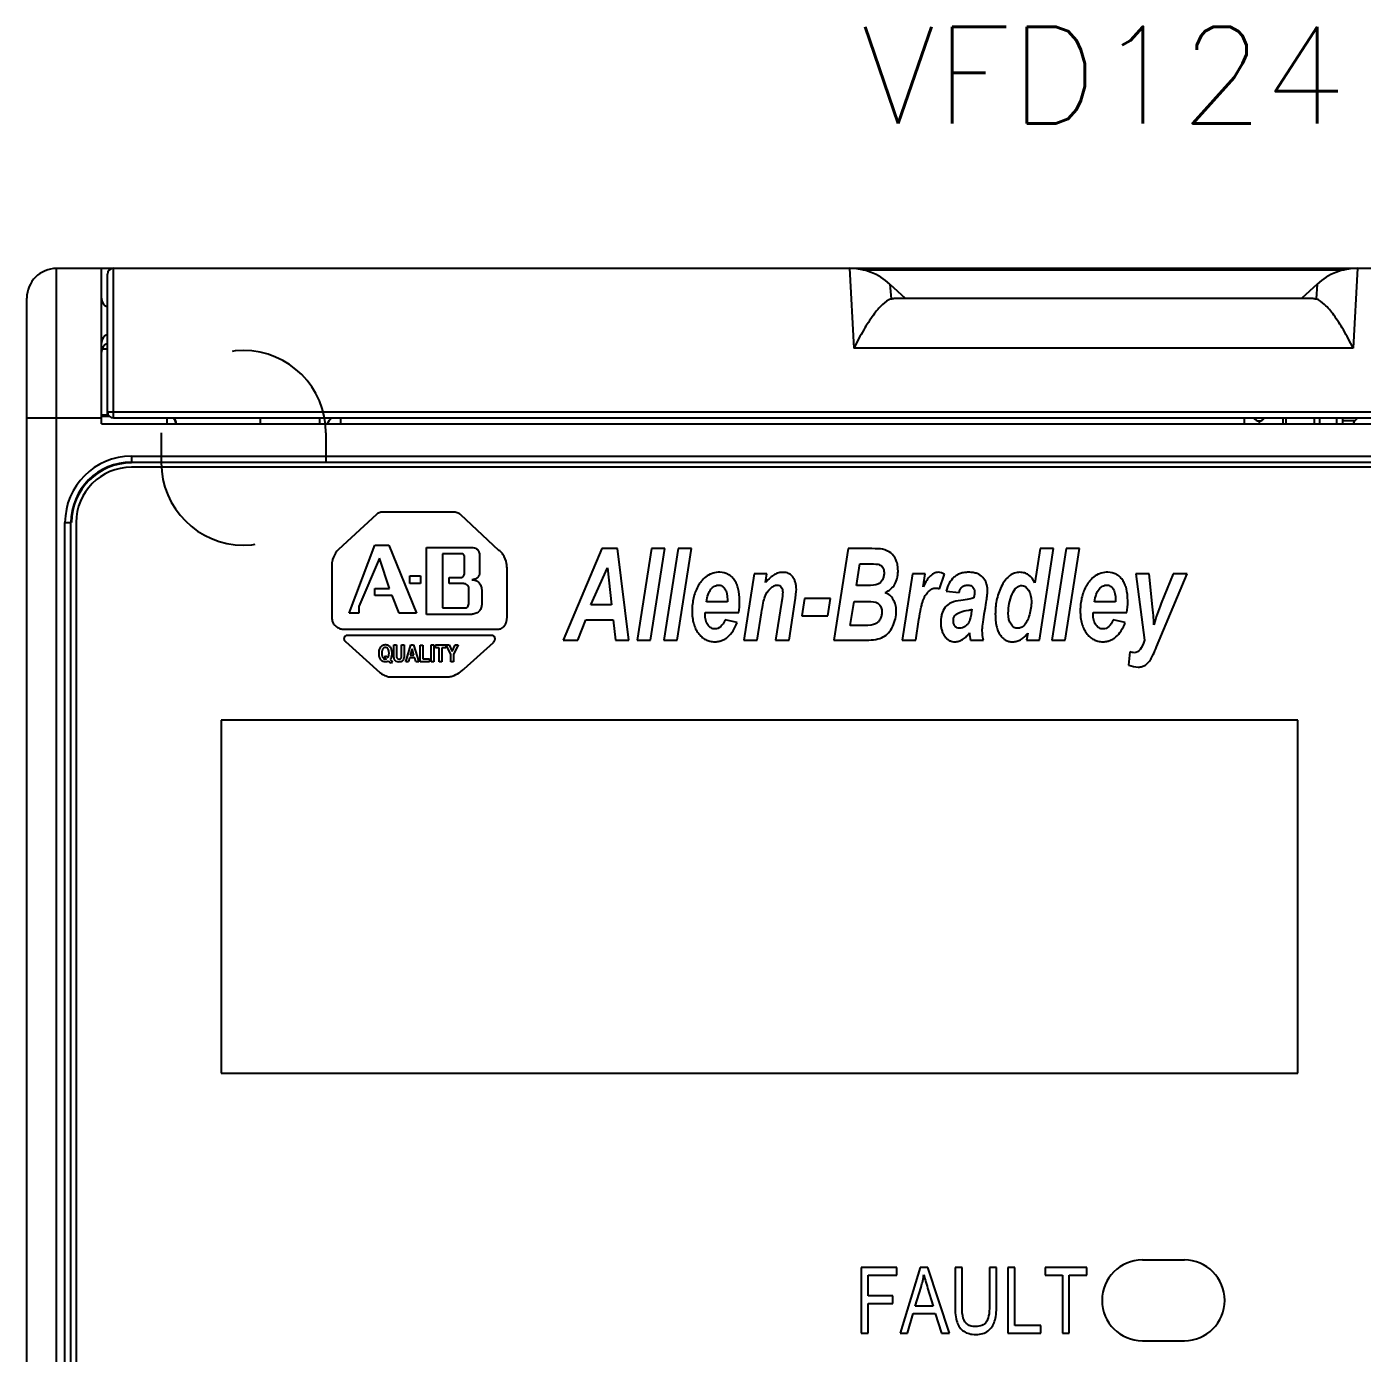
# Model space of a CAD drawing. Header units: inches. Extents: x 0 to 34, y 0 to 22.
# Drawn here: x 11.009 to 11.958, y 6.967 to 7.909 of the extents above; entities that cross this region are included whole.
import ezdxf
from ezdxf.enums import TextEntityAlignment as Align

# ---------------------------------------------------------------- set-up
doc = ezdxf.new("R2010")
doc.units = ezdxf.units.IN
doc.header["$MEASUREMENT"] = 0
doc.linetypes.add('DASHED', pattern=[0.2, 0.1, -0.1])
for name, color, linetype in [('DASHED', 4, 'DASHED'), ('PSYMS', 7, 'Continuous'), ('PTAG', 150, 'Continuous')]:
    doc.layers.add(name, color=color, linetype=linetype)
doc.styles.add('WD', font='romans.shx')

# ---------------------------------------------------------------- blocks, each defined once
blk = doc.blocks.new('HDR1_PF525_FRA')
at = {"color": 7, "linetype": 'Continuous'}
for p, q in [((0.0423, 5.8857), (0.1157, 5.8857)), ((0.0423, 3.347), (0.0423, 5.8857)), ((0.1003, 5.6848), (0.1003, 5.8857)), ((0.1157, 5.8857), (2.3198, 5.8857)), ((0.1157, 5.6925), (0.1157, 5.8857)), ((1.0664, 5.8857), (1.0722, 5.7826)), ((1.084, 5.8837), (1.7054, 5.8837)), ((1.723, 5.8857), (1.7173, 5.7826)), ((0.108, 5.7002), (0.108, 5.878)), ((1.1186, 5.8654), (1.1202, 5.8461)), ((1.1186, 5.8654), (1.1385, 5.8472)), ((1.6708, 5.8654), (1.651, 5.8472)), ((1.6708, 5.8654), (1.6693, 5.8461)), ((0.0037, 3.3314), (0.0037, 5.847)), ((1.1256, 5.847), (1.6638, 5.847)), ((0.108, 5.7814), (0.101, 5.7814)), ((1.7173, 5.7826), (1.0722, 5.7826)), ((0.1003, 5.6963), (0.1091, 5.6963)), ((0.1003, 5.6949), (0.1101, 5.6949)), ((0.108, 5.6963), (0.108, 5.7002)), ((0.108, 5.7002), (2.6815, 5.7002)), ((0.0037, 5.6925), (0.1003, 5.6925)), ((0.1003, 5.6848), (2.6892, 5.6848)), ((0.1157, 5.6925), (2.6738, 5.6925)), ((0.1853, 5.6848), (0.1853, 5.6925)), ((0.3051, 5.6925), (0.3051, 5.6848)), ((0.3823, 5.6848), (0.3823, 5.6925)), ((0.4094, 5.6848), (0.4094, 5.6925)), ((1.5763, 5.6925), (1.5763, 5.6848)), ((1.5957, 5.6886), (1.5957, 5.6848)), ((1.6266, 5.6848), (1.6266, 5.6925)), ((1.6307, 5.6848), (1.6307, 5.6925)), ((1.6669, 5.6925), (1.6669, 5.6848)), ((1.6735, 5.6925), (1.6735, 5.6848)), ((1.6961, 5.6848), (1.6961, 5.6925)), ((1.7039, 5.6848), (1.7039, 5.6925)), ((1.7193, 5.6886), (1.7039, 5.6886)), ((0.1389, 5.643), (1.7425, 5.643)), ((0.1389, 5.643), (0.1389, 5.6353)), ((0.1389, 5.6353), (1.7425, 5.6353)), ((1.7425, 5.6287), (0.1389, 5.6287)), ((0.0531, 5.5572), (0.0608, 5.5572)), ((0.0531, 3.4822), (0.0531, 5.5572)), ((0.0608, 3.4822), (0.0608, 5.5572)), ((0.0674, 5.5572), (0.0674, 3.4822))]:
    blk.add_line(p, q, dxfattribs=at)
at = {"linetype": 'Continuous'}
for p, q in [((0.4553, 5.5676), (0.4063, 5.5224)), ((0.5563, 5.5708), (0.4625, 5.5708)), ((0.6136, 5.5214), (0.5646, 5.5672)), ((0.42, 5.4401), (0.4535, 5.5279)), ((0.4535, 5.5279), (0.4716, 5.5279)), ((0.4716, 5.5279), (0.5072, 5.4401)), ((0.5202, 5.5253), (0.5785, 5.5253)), ((0.5202, 5.4387), (0.5202, 5.5253)), ((0.7468, 5.5236), (0.6967, 5.4054)), ((0.767, 5.5236), (0.7468, 5.5236)), ((0.7814, 5.4054), (0.767, 5.5236)), ((0.8107, 5.5236), (0.7922, 5.4054)), ((0.8095, 5.4054), (0.828, 5.5236)), ((0.828, 5.5236), (0.8107, 5.5236)), ((0.8451, 5.5236), (0.8266, 5.4054)), ((0.8439, 5.4054), (0.8624, 5.5236)), ((0.8624, 5.5236), (0.8451, 5.5236)), ((1.065, 5.5236), (1.0464, 5.4054)), ((1.0952, 5.5236), (1.065, 5.5236)), ((1.3129, 5.5236), (1.306, 5.4793)), ((1.3118, 5.4054), (1.3302, 5.5236)), ((1.3302, 5.5236), (1.3129, 5.5236)), ((1.3465, 5.5236), (1.3279, 5.4054)), ((1.3452, 5.4054), (1.3637, 5.5236)), ((1.3637, 5.5236), (1.3465, 5.5236)), ((0.3978, 5.5049), (0.3978, 5.4345)), ((0.4592, 5.5113), (0.4327, 5.4491)), ((0.4722, 5.4721), (0.4592, 5.5113)), ((0.5652, 5.5171), (0.5408, 5.5171)), ((0.5408, 5.5171), (0.5408, 5.447)), ((0.5694, 5.4928), (0.5694, 5.5128)), ((0.5886, 5.515), (0.5886, 5.492)), ((1.0756, 5.4759), (1.0801, 5.5039)), ((1.0801, 5.5039), (1.0942, 5.5039)), ((0.4986, 5.4886), (0.5122, 5.4886)), ((0.4986, 5.4787), (0.4986, 5.4886)), ((0.5122, 5.4886), (0.5122, 5.4787)), ((0.6241, 5.434), (0.6241, 5.4987)), ((0.7324, 5.4512), (0.7538, 5.4988)), ((0.7538, 5.4988), (0.7589, 5.4512)), ((0.9434, 5.491), (0.93, 5.4054)), ((0.9598, 5.491), (0.9434, 5.491)), ((0.9581, 5.4799), (0.9598, 5.491)), ((1.1481, 5.491), (1.1347, 5.4054)), ((1.1643, 5.491), (1.1481, 5.491)), ((1.1617, 5.4744), (1.1643, 5.491)), ((1.1827, 5.4716), (1.1894, 5.4906)), ((1.4538, 5.491), (1.4365, 5.491)), ((1.4365, 5.491), (1.4477, 5.4054)), ((1.4581, 5.4484), (1.4538, 5.491)), ((1.4633, 5.397), (1.5029, 5.491)), ((1.4845, 5.491), (1.4692, 5.453)), ((1.5029, 5.491), (1.4845, 5.491)), ((0.4535, 5.4721), (0.4722, 5.4721)), ((0.4535, 5.4633), (0.4535, 5.4721)), ((0.5122, 5.4787), (0.4986, 5.4787)), ((0.5495, 5.4863), (0.5647, 5.4863)), ((0.5495, 5.4784), (0.5495, 5.4863)), ((0.568, 5.4784), (0.5495, 5.4784)), ((0.5749, 5.4535), (0.5749, 5.4726)), ((0.5914, 5.4701), (0.5914, 5.4512)), ((1.0895, 5.4759), (1.0756, 5.4759)), ((0.4758, 5.4633), (0.4535, 5.4633)), ((0.4849, 5.4401), (0.4758, 5.4633)), ((0.9088, 5.4551), (0.8817, 5.4551)), ((0.9787, 5.454), (0.9711, 5.4054)), ((0.9884, 5.4054), (0.9959, 5.4539)), ((1.0086, 5.4592), (1.0051, 5.4368)), ((1.0422, 5.4592), (1.0086, 5.4592)), ((1.0387, 5.4368), (1.0422, 5.4592)), ((1.0676, 5.4244), (1.0724, 5.4553)), ((1.0724, 5.4553), (1.0942, 5.4553)), ((1.1913, 5.4687), (1.2082, 5.4668)), ((1.4102, 5.4551), (1.3831, 5.4551)), ((0.4327, 5.4401), (0.42, 5.4401)), ((0.4327, 5.4491), (0.4327, 5.4401)), ((0.5072, 5.4401), (0.4849, 5.4401)), ((0.5771, 5.4387), (0.5202, 5.4387)), ((0.5408, 5.447), (0.5695, 5.447)), ((0.7589, 5.4512), (0.7324, 5.4512)), ((0.88, 5.441), (0.9234, 5.441)), ((0.9473, 5.4054), (0.9528, 5.4405)), ((1.0051, 5.4368), (1.0387, 5.4368)), ((1.2247, 5.4453), (1.2242, 5.4422)), ((1.3813, 5.441), (1.4248, 5.441)), ((0.4127, 5.4197), (0.6135, 5.4197)), ((0.7154, 5.4054), (0.7261, 5.4315)), ((0.7261, 5.4315), (0.7611, 5.4315)), ((0.7611, 5.4315), (0.7641, 5.4054)), ((0.9214, 5.4284), (0.9059, 5.4318)), ((1.0852, 5.4244), (1.0676, 5.4244)), ((1.1521, 5.4054), (1.1563, 5.4322)), ((1.4228, 5.4284), (1.4073, 5.4318)), ((0.4154, 5.4037), (0.4599, 5.3637)), ((0.6048, 5.4114), (0.4178, 5.4114)), ((0.5687, 5.3685), (0.6067, 5.4026)), ((0.6967, 5.4054), (0.7154, 5.4054)), ((0.7641, 5.4054), (0.7814, 5.4054)), ((0.7922, 5.4054), (0.8095, 5.4054)), ((0.8266, 5.4054), (0.8439, 5.4054)), ((0.93, 5.4054), (0.9473, 5.4054)), ((0.9711, 5.4054), (0.9884, 5.4054)), ((1.0464, 5.4054), (1.0881, 5.4054)), ((1.1347, 5.4054), (1.1521, 5.4054)), ((1.2227, 5.4054), (1.2396, 5.4054)), ((1.2968, 5.4146), (1.2953, 5.4054)), ((1.2953, 5.4054), (1.3118, 5.4054)), ((1.3279, 5.4054), (1.3452, 5.4054)), ((0.4662, 5.3825), (0.4672, 5.385)), ((0.4778, 5.3993), (0.4812, 5.3993)), ((0.4778, 5.3877), (0.4778, 5.3993)), ((0.4812, 5.3993), (0.4812, 5.3875)), ((0.4879, 5.3993), (0.4913, 5.3993)), ((0.4879, 5.3873), (0.4879, 5.3993)), ((0.4913, 5.3993), (0.4913, 5.3879)), ((0.4932, 5.3776), (0.4997, 5.3993)), ((0.5015, 5.3942), (0.4992, 5.3862)), ((0.4992, 5.3862), (0.5038, 5.3862)), ((0.4997, 5.3993), (0.5033, 5.3993)), ((0.5038, 5.3862), (0.5015, 5.3942)), ((0.5033, 5.3993), (0.5101, 5.3776)), ((0.512, 5.3991), (0.5154, 5.3991)), ((0.512, 5.3776), (0.512, 5.3991)), ((0.5154, 5.3991), (0.5154, 5.3813)), ((0.5262, 5.3993), (0.5296, 5.3993)), ((0.5262, 5.3776), (0.5262, 5.3993)), ((0.5296, 5.3993), (0.5296, 5.3776)), ((0.5316, 5.3993), (0.545, 5.3993)), ((0.5316, 5.3956), (0.5316, 5.3993)), ((0.5366, 5.3956), (0.5316, 5.3956)), ((0.5366, 5.3776), (0.5366, 5.3956)), ((0.545, 5.3956), (0.54, 5.3956)), ((0.54, 5.3956), (0.54, 5.3776)), ((0.545, 5.3993), (0.545, 5.3956)), ((0.5455, 5.3993), (0.5495, 5.3993)), ((0.5516, 5.3867), (0.5455, 5.3993)), ((0.5495, 5.3993), (0.5534, 5.3907)), ((0.5516, 5.3776), (0.5516, 5.3867)), ((0.5534, 5.3907), (0.5573, 5.3993)), ((0.5612, 5.3993), (0.555, 5.3867)), ((0.555, 5.3867), (0.555, 5.3776)), ((0.5573, 5.3993), (0.5612, 5.3993)), ((1.4285, 5.3904), (1.427, 5.3732)), ((0.4758, 5.3785), (0.4746, 5.3754)), ((0.4968, 5.3776), (0.4932, 5.3776)), ((0.4982, 5.3825), (0.4968, 5.3776)), ((0.5049, 5.3825), (0.4982, 5.3825)), ((0.5064, 5.3776), (0.5049, 5.3825)), ((0.5101, 5.3776), (0.5064, 5.3776)), ((0.5239, 5.3776), (0.512, 5.3776)), ((0.5154, 5.3813), (0.5239, 5.3813)), ((0.5239, 5.3813), (0.5239, 5.3776)), ((0.5296, 5.3776), (0.5262, 5.3776)), ((0.54, 5.3776), (0.5366, 5.3776)), ((0.555, 5.3776), (0.5516, 5.3776)), ((0.4735, 5.3582), (0.5483, 5.3582)), ((1.6459, 5.3022), (0.2548, 5.3022)), ((0.2548, 5.3022), (0.2548, 4.8462)), ((1.6459, 4.8462), (1.6459, 5.3022)), ((0.2548, 4.8462), (1.6459, 4.8462)), ((1.1277, 4.5951), (1.0818, 4.5951)), ((1.0818, 4.5951), (1.0818, 4.5101)), ((1.1277, 4.585), (1.1277, 4.5951)), ((1.158, 4.5951), (1.1319, 4.5101)), ((1.1677, 4.5951), (1.158, 4.5951)), ((1.1956, 4.5101), (1.1677, 4.5951)), ((1.2119, 4.5951), (1.2029, 4.5951)), ((1.2029, 4.5951), (1.2029, 4.546)), ((1.2119, 4.546), (1.2119, 4.5951)), ((1.2564, 4.5951), (1.2474, 4.5951)), ((1.2474, 4.5951), (1.2474, 4.546)), ((1.2564, 4.546), (1.2564, 4.5951)), ((1.28, 4.5951), (1.271, 4.5951)), ((1.271, 4.5951), (1.271, 4.5101)), ((1.28, 4.5201), (1.28, 4.5951)), ((1.373, 4.5951), (1.3191, 4.5951)), ((1.3191, 4.5951), (1.3191, 4.585)), ((1.373, 4.585), (1.373, 4.5951)), ((1.4991, 4.6047), (1.445, 4.6047)), ((1.0908, 4.585), (1.1277, 4.585)), ((1.0908, 4.5587), (1.0908, 4.585)), ((1.3191, 4.585), (1.3415, 4.585)), ((1.3415, 4.585), (1.3415, 4.5101)), ((1.3505, 4.585), (1.373, 4.585)), ((1.3505, 4.5101), (1.3505, 4.585)), ((1.1227, 4.5587), (1.0908, 4.5587)), ((1.1227, 4.5487), (1.1227, 4.5587)), ((1.1515, 4.545), (1.159, 4.5699)), ((1.1675, 4.5685), (1.1746, 4.545)), ((1.0908, 4.5487), (1.1227, 4.5487)), ((1.0908, 4.5101), (1.0908, 4.5487)), ((1.1746, 4.545), (1.1515, 4.545)), ((1.1415, 4.5101), (1.1489, 4.5358)), ((1.1489, 4.5358), (1.1774, 4.5358)), ((1.1774, 4.5358), (1.1853, 4.5101)), ((1.0818, 4.5101), (1.0908, 4.5101)), ((1.1319, 4.5101), (1.1415, 4.5101)), ((1.1853, 4.5101), (1.1956, 4.5101)), ((1.271, 4.5101), (1.3135, 4.5101)), ((1.3135, 4.5201), (1.28, 4.5201)), ((1.3135, 4.5101), (1.3135, 4.5201)), ((1.3415, 4.5101), (1.3505, 4.5101)), ((1.445, 4.5004), (1.4991, 4.5004))]:
    blk.add_line(p, q, dxfattribs=at)
at = {"color": 7, "linetype": 'Continuous'}
for centre, radius, start, end in [((0.0423, 5.847), 0.0386, 90, 180), ((0.1157, 5.878), 0.00773, 90, 180), ((1.0664, 5.8084), 0.0773, 47.4983, 89.996), ((1.723, 5.8084), 0.0773, 90, 132.5023), ((0.1118, 5.847), 0.0116, 180, 250.3005), ((0.1157, 5.7002), 0.00773, 180, 270), ((0.1855, 5.6833), 0.0115, 46.1301, 53.575), ((0.1853, 5.6848), 0.0116, 0, 37.5), ((0.1858, 5.6836), 0.0111, 15.5984, 30.7895), ((0.4094, 5.677), 0.0193, 126.5968, 156.3696), ((1.5957, 5.6963), 0.00773, 210, 330), ((1.7348, 5.677), 0.0193, 126.8351, 156.4238), ((0.1389, 5.5572), 0.0858, 90, 180), ((0.1389, 5.5572), 0.0781, 90, 180), ((0.1389, 5.5572), 0.0773, 90, 180), ((0.1389, 5.5572), 0.0715, 90, 180)]:
    blk.add_arc(centre, radius, start, end, dxfattribs=at)
at = {"linetype": 'Continuous'}
for centre, start, end in [((1.445, 4.5526), 90, 270), ((1.4991, 4.5526), 270, 90)]:
    blk.add_arc(centre, 0.0522, start, end, dxfattribs=at)
at = {"color": 7, "linetype": 'Continuous'}
for centre, major_axis, start_param, end_param in [((0.1118, 5.7891), (0, 0.0116), 0.342589, 1.570796), ((0.1118, 5.7775), (0, -0.0116), 3.484182, 4.712389)]:
    blk.add_ellipse(centre, major_axis=major_axis, ratio=0.999858, start_param=start_param, end_param=end_param, dxfattribs=at)
for points, knots in [([(1.1202, 5.8461), (1.1161, 5.8447), (1.1075, 5.8382), (1.0961, 5.8243), (1.084, 5.8052), (1.0762, 5.7906), (1.0722, 5.7826)], [0, 0, 0, 0, 0.161589, 0.385669, 0.668772, 1, 1, 1, 1]), ([(1.1202, 5.8461), (1.1215, 5.8466), (1.1233, 5.847), (1.1251, 5.847), (1.1256, 5.847)], [0, 0, 0, 0, 0.743468, 1, 1, 1, 1]), ([(1.6638, 5.847), (1.6643, 5.847), (1.6662, 5.847), (1.668, 5.8466), (1.6693, 5.8461)], [0, 0, 0, 0, 0.256532, 1, 1, 1, 1]), ([(1.7173, 5.7826), (1.7132, 5.7906), (1.7055, 5.8052), (1.6934, 5.8243), (1.6819, 5.8382), (1.6734, 5.8447), (1.6693, 5.8461)], [0, 0, 0, 0, 0.331232, 0.614333, 0.838411, 1, 1, 1, 1])]:
    blk.add_open_spline(points, degree=3, knots=knots, dxfattribs=at)
blk.add_open_spline([(0.1935, 5.6916), (0.1942, 5.6909), (0.1948, 5.6901), (0.1953, 5.6893)], degree=3, dxfattribs=at)
at = {"linetype": 'Continuous'}
for points, knots in [([(0.4625, 5.5708), (0.4617, 5.5708), (0.4594, 5.5704), (0.457, 5.569), (0.4555, 5.5678), (0.4553, 5.5676), (0.4553, 5.5676)], [0, 0, 0, 0, 0.300919, 0.902756, 0.967585, 1, 1, 1, 1]), ([(0.5646, 5.5672), (0.5639, 5.5679), (0.5617, 5.5695), (0.5587, 5.5704), (0.5566, 5.5707), (0.5564, 5.5708), (0.5563, 5.5708)], [0, 0, 0, 0, 0.301814, 0.905442, 0.968481, 1, 1, 1, 1]), ([(0.4063, 5.5224), (0.4049, 5.521), (0.4014, 5.5166), (0.3988, 5.5101), (0.3979, 5.5057), (0.3978, 5.5051), (0.3978, 5.5049)], [0, 0, 0, 0, 0.304824, 0.914471, 0.97149, 1, 1, 1, 1]), ([(0.5785, 5.5253), (0.5787, 5.5253), (0.5792, 5.5253), (0.581, 5.525), (0.584, 5.5242), (0.5873, 5.5214), (0.5884, 5.5176), (0.5886, 5.5157), (0.5886, 5.515)], [0, 0, 0, 0, 0.03288, 0.09864, 0.325837, 0.614568, 0.871523, 1, 1, 1, 1]), ([(0.6241, 5.4987), (0.6241, 5.5007), (0.6237, 5.5063), (0.6205, 5.5143), (0.6164, 5.5197), (0.6143, 5.521), (0.6136, 5.5214)], [0, 0, 0, 0, 0.237715, 0.713145, 0.904382, 1, 1, 1, 1]), ([(1.1125, 5.4669), (1.1182, 5.4694), (1.1245, 5.4749), (1.128, 5.4842), (1.1291, 5.4901), (1.1293, 5.4945), (1.1291, 5.4985), (1.1286, 5.5031), (1.1271, 5.5085), (1.1242, 5.514), (1.1188, 5.5196), (1.1133, 5.522), (1.109, 5.5228)], [0, 0, 0, 0, 0.236059, 0.354059, 0.413058, 0.472058, 0.51605, 0.560042, 0.648027, 0.736011, 0.823995, 1, 1, 1, 1]), ([(0.5694, 5.5128), (0.5694, 5.5131), (0.5694, 5.5138), (0.5689, 5.5151), (0.5678, 5.5165), (0.5662, 5.517), (0.5654, 5.5171), (0.5652, 5.5171)], [0, 0, 0, 0, 0.108596, 0.325789, 0.613628, 0.871209, 1, 1, 1, 1]), ([(0.5647, 5.4863), (0.565, 5.4863), (0.5658, 5.4863), (0.5679, 5.4875), (0.5692, 5.4903), (0.5694, 5.4922), (0.5694, 5.4928)], [0, 0, 0, 0, 0.096367, 0.289102, 0.763034, 1, 1, 1, 1]), ([(0.5886, 5.492), (0.5886, 5.4915), (0.5885, 5.49), (0.5871, 5.4873), (0.5846, 5.4846), (0.5812, 5.4836), (0.5794, 5.4835), (0.5787, 5.4835)], [0, 0, 0, 0, 0.104352, 0.313055, 0.602881, 0.867627, 1, 1, 1, 1]), ([(0.899, 5.4931), (0.8959, 5.4931), (0.8901, 5.4923), (0.8825, 5.4888), (0.877, 5.484), (0.8731, 5.479), (0.8701, 5.4739), (0.8672, 5.4675), (0.8649, 5.4599), (0.8638, 5.4532), (0.8633, 5.4476), (0.8632, 5.4432), (0.8633, 5.4388), (0.8638, 5.4332), (0.8651, 5.4268), (0.8676, 5.4201), (0.8712, 5.4141), (0.8756, 5.4093), (0.8805, 5.4059), (0.8861, 5.4038), (0.8909, 5.4033), (0.8936, 5.4034), (0.8943, 5.4034)], [0, 0, 0, 0, 0.07562, 0.151239, 0.226859, 0.264669, 0.302478, 0.358283, 0.414087, 0.469891, 0.497793, 0.525695, 0.554241, 0.582787, 0.63988, 0.696972, 0.754064, 0.811163, 0.868262, 0.925361, 0.98246, 1, 1, 1, 1]), ([(0.9246, 5.4561), (0.9246, 5.4619), (0.9238, 5.4697), (0.9209, 5.4781), (0.9178, 5.4835), (0.914, 5.4878), (0.9082, 5.4918), (0.9029, 5.4931), (0.899, 5.4931)], [0, 0, 0, 0, 0.249986, 0.374979, 0.499972, 0.624979, 0.749986, 1, 1, 1, 1]), ([(0.9979, 5.471), (0.9979, 5.4743), (0.9973, 5.4788), (0.9954, 5.4838), (0.9934, 5.4871), (0.9909, 5.4898), (0.988, 5.4917), (0.9847, 5.4928), (0.9812, 5.4931), (0.9779, 5.4929), (0.9742, 5.4922), (0.9696, 5.4903), (0.9642, 5.4863), (0.9602, 5.4823), (0.9581, 5.4799)], [0, 0, 0, 0, 0.143017, 0.214525, 0.286033, 0.357548, 0.429062, 0.500576, 0.57209, 0.625582, 0.679074, 0.786058, 0.893029, 1, 1, 1, 1]), ([(1.1038, 5.5034), (1.105, 5.5031), (1.1071, 5.5021), (1.109, 5.5001), (1.1101, 5.498), (1.1108, 5.4962), (1.1111, 5.4943), (1.1112, 5.4921), (1.1111, 5.4898), (1.1106, 5.4869), (1.1098, 5.4848), (1.1091, 5.4835)], [0, 0, 0, 0, 0.165731, 0.331462, 0.414276, 0.497091, 0.579905, 0.662719, 0.74704, 0.83136, 1, 1, 1, 1]), ([(1.1894, 5.4906), (1.1865, 5.4922), (1.182, 5.4936), (1.1761, 5.4923), (1.1694, 5.4876), (1.1647, 5.4806), (1.1617, 5.4744)], [0, 0, 0, 0, 0.261618, 0.446214, 0.630809, 1, 1, 1, 1]), ([(1.2388, 5.4864), (1.2369, 5.4886), (1.2331, 5.4911), (1.2273, 5.4926), (1.2236, 5.493), (1.2206, 5.4931), (1.2176, 5.493), (1.214, 5.4926), (1.2097, 5.4916), (1.2053, 5.4896), (1.2001, 5.4858), (1.195, 5.4793), (1.1923, 5.4725), (1.1913, 5.4687)], [0, 0, 0, 0, 0.171083, 0.256624, 0.299395, 0.342166, 0.383276, 0.424386, 0.506606, 0.588826, 0.671046, 0.835523, 1, 1, 1, 1]), ([(1.306, 5.4793), (1.3038, 5.4839), (1.2998, 5.4891), (1.2928, 5.4925), (1.2876, 5.4932), (1.2831, 5.4929), (1.2787, 5.4918), (1.2715, 5.4882), (1.2665, 5.482), (1.2636, 5.4764)], [0, 0, 0, 0, 0.237248, 0.355872, 0.474496, 0.540184, 0.605872, 0.737248, 1, 1, 1, 1]), ([(1.4004, 5.4931), (1.3973, 5.4931), (1.3915, 5.4923), (1.3838, 5.4888), (1.3784, 5.484), (1.3745, 5.479), (1.3714, 5.4739), (1.3686, 5.4675), (1.3663, 5.4599), (1.3652, 5.4532), (1.3647, 5.4476), (1.3646, 5.4432), (1.3647, 5.4388), (1.3652, 5.4332), (1.3665, 5.4268), (1.369, 5.4201), (1.3726, 5.4141), (1.377, 5.4093), (1.3819, 5.4059), (1.3874, 5.4038), (1.3922, 5.4033), (1.395, 5.4034), (1.3957, 5.4034)], [0, 0, 0, 0, 0.075617, 0.151234, 0.226852, 0.26466, 0.302469, 0.358272, 0.414076, 0.46988, 0.497781, 0.525683, 0.554229, 0.582775, 0.639867, 0.696959, 0.754051, 0.811153, 0.868255, 0.925358, 0.98246, 1, 1, 1, 1]), ([(1.426, 5.4561), (1.426, 5.4619), (1.4251, 5.4697), (1.4222, 5.4781), (1.4192, 5.4835), (1.4154, 5.4878), (1.4096, 5.4918), (1.4043, 5.4931), (1.4004, 5.4931)], [0, 0, 0, 0, 0.25, 0.375, 0.5, 0.625, 0.75, 1, 1, 1, 1]), ([(0.5749, 5.4726), (0.5749, 5.473), (0.5749, 5.474), (0.5739, 5.4758), (0.5721, 5.4776), (0.5697, 5.4783), (0.5684, 5.4784), (0.568, 5.4784)], [0, 0, 0, 0, 0.100772, 0.302316, 0.589754, 0.863251, 1, 1, 1, 1]), ([(0.5787, 5.4835), (0.5796, 5.4835), (0.582, 5.4833), (0.5867, 5.4816), (0.59, 5.4772), (0.5911, 5.4733), (0.5914, 5.471), (0.5914, 5.4703), (0.5914, 5.4701)], [0, 0, 0, 0, 0.12457, 0.373711, 0.663429, 0.897541, 0.965847, 1, 1, 1, 1]), ([(0.8875, 5.4711), (0.8889, 5.4729), (0.8912, 5.4749), (0.8941, 5.4761), (0.8958, 5.4765), (0.8971, 5.4765), (0.8984, 5.4765), (0.9001, 5.4762), (0.9027, 5.4751), (0.9046, 5.4733), (0.9057, 5.4718)], [0, 0, 0, 0, 0.250054, 0.375081, 0.437595, 0.500108, 0.562595, 0.625081, 0.750054, 1, 1, 1, 1]), ([(0.9645, 5.4722), (0.966, 5.4737), (0.969, 5.4758), (0.9729, 5.4768), (0.9762, 5.4761), (0.9793, 5.4735), (0.9803, 5.47), (0.9803, 5.467)], [0, 0, 0, 0, 0.176023, 0.352047, 0.514083, 0.676119, 1, 1, 1, 1]), ([(1.1563, 5.4322), (1.1571, 5.4377), (1.1584, 5.4448), (1.1601, 5.452), (1.1614, 5.4563), (1.1628, 5.4598), (1.165, 5.4641), (1.1678, 5.4676), (1.1709, 5.4703), (1.174, 5.4722), (1.1771, 5.4729), (1.1803, 5.4725), (1.1819, 5.472), (1.1827, 5.4716)], [0, 0, 0, 0, 0.139143, 0.208715, 0.278286, 0.347845, 0.417404, 0.556521, 0.626068, 0.695615, 0.834709, 0.917354, 1, 1, 1, 1]), ([(1.2082, 5.4668), (1.2086, 5.4683), (1.2095, 5.4711), (1.2117, 5.4742), (1.2144, 5.4758), (1.217, 5.4764), (1.2192, 5.4766), (1.2214, 5.4764), (1.2237, 5.4758), (1.2261, 5.4742), (1.2277, 5.4713), (1.2282, 5.4682), (1.2279, 5.4646), (1.2274, 5.4617), (1.227, 5.4601)], [0, 0, 0, 0, 0.107908, 0.215817, 0.32366, 0.377581, 0.431502, 0.482584, 0.533665, 0.635828, 0.737964, 0.840099, 0.920049, 1, 1, 1, 1]), ([(1.2636, 5.4764), (1.2607, 5.4709), (1.2574, 5.4621), (1.2555, 5.451), (1.255, 5.4444), (1.2549, 5.4395), (1.255, 5.4349), (1.2553, 5.4295), (1.2563, 5.4235), (1.2582, 5.4173), (1.261, 5.4122), (1.2643, 5.4083), (1.2681, 5.4054), (1.2724, 5.4037), (1.2775, 5.4031), (1.2828, 5.4038), (1.2876, 5.4057), (1.2921, 5.4092), (1.2952, 5.4126), (1.2968, 5.4146)], [0, 0, 0, 0, 0.134479, 0.201718, 0.235338, 0.268958, 0.297963, 0.326969, 0.384981, 0.442992, 0.501004, 0.558999, 0.616995, 0.67499, 0.732986, 0.799761, 0.866537, 0.933268, 1, 1, 1, 1]), ([(1.3889, 5.4711), (1.3903, 5.4729), (1.3925, 5.4749), (1.3954, 5.4761), (1.3971, 5.4765), (1.3985, 5.4765), (1.3998, 5.4765), (1.4015, 5.4762), (1.4041, 5.4751), (1.406, 5.4733), (1.4071, 5.4718)], [0, 0, 0, 0, 0.250072, 0.375108, 0.437626, 0.500144, 0.562626, 0.625108, 0.750072, 1, 1, 1, 1]), ([(0.5695, 5.447), (0.5698, 5.447), (0.5707, 5.447), (0.5725, 5.4478), (0.5742, 5.4495), (0.5748, 5.4518), (0.5749, 5.453), (0.5749, 5.4535)], [0, 0, 0, 0, 0.100444, 0.301333, 0.586972, 0.862324, 1, 1, 1, 1]), ([(1.1269, 5.4435), (1.1269, 5.4462), (1.1263, 5.4513), (1.1234, 5.4582), (1.1188, 5.4638), (1.1147, 5.4661), (1.1125, 5.4669)], [0, 0, 0, 0, 0.249987, 0.499973, 0.749987, 1, 1, 1, 1]), ([(0.5914, 5.4512), (0.5914, 5.4504), (0.5912, 5.448), (0.5894, 5.4431), (0.5847, 5.44), (0.5805, 5.439), (0.5781, 5.4387), (0.5773, 5.4387), (0.5771, 5.4387)], [0, 0, 0, 0, 0.121041, 0.363124, 0.653834, 0.894139, 0.964713, 1, 1, 1, 1]), ([(0.8925, 5.4199), (0.8907, 5.4199), (0.8883, 5.4205), (0.8855, 5.4227), (0.8835, 5.425), (0.8819, 5.4279), (0.8804, 5.4322), (0.8799, 5.4361), (0.8799, 5.4389)], [0, 0, 0, 0, 0.249999, 0.374998, 0.499998, 0.624998, 0.749999, 1, 1, 1, 1]), ([(1.105, 5.4515), (1.1061, 5.4502), (1.1073, 5.448), (1.1082, 5.4446), (1.1084, 5.4419), (1.1082, 5.4393), (1.1078, 5.437), (1.1071, 5.4348), (1.1061, 5.4325), (1.1048, 5.4305), (1.103, 5.4282), (1.1013, 5.4269), (1.1, 5.4263)], [0, 0, 0, 0, 0.1891, 0.28365, 0.378201, 0.455931, 0.533661, 0.611391, 0.689121, 0.766841, 0.844561, 1, 1, 1, 1]), ([(1.1901, 5.4479), (1.1882, 5.4454), (1.1861, 5.4412), (1.1848, 5.4351), (1.1845, 5.4313), (1.1843, 5.4275), (1.1846, 5.4229), (1.1856, 5.4182), (1.1872, 5.414), (1.1895, 5.4102), (1.1923, 5.4071), (1.1954, 5.405), (1.1989, 5.4036), (1.2031, 5.4032), (1.2077, 5.4038), (1.2128, 5.4061), (1.2175, 5.4098), (1.2202, 5.4132), (1.2215, 5.415)], [0, 0, 0, 0, 0.127716, 0.191575, 0.223504, 0.255433, 0.312577, 0.369721, 0.426865, 0.484009, 0.541149, 0.598289, 0.655429, 0.712569, 0.784422, 0.856274, 0.928137, 1, 1, 1, 1]), ([(1.2086, 5.4207), (1.2074, 5.4207), (1.2058, 5.421), (1.204, 5.4222), (1.2028, 5.4234), (1.2019, 5.4249), (1.2012, 5.4265), (1.2008, 5.4283), (1.2007, 5.43), (1.2007, 5.4315), (1.2009, 5.433), (1.2013, 5.4348), (1.2022, 5.4366), (1.2033, 5.438), (1.2046, 5.4391), (1.2065, 5.4403), (1.2108, 5.4423), (1.2162, 5.4436), (1.2206, 5.4443)], [0, 0, 0, 0, 0.101584, 0.152377, 0.203169, 0.253978, 0.304788, 0.355598, 0.406408, 0.437383, 0.468359, 0.53031, 0.592261, 0.654213, 0.697436, 0.740659, 0.827106, 1, 1, 1, 1]), ([(1.2242, 5.4422), (1.2238, 5.4394), (1.2231, 5.4357), (1.2222, 5.4324), (1.2216, 5.4308), (1.2212, 5.4298), (1.2207, 5.4288), (1.2201, 5.4275), (1.2191, 5.4261), (1.2177, 5.4246), (1.216, 5.4232), (1.2142, 5.4221), (1.2118, 5.421), (1.2099, 5.4207), (1.2086, 5.4207)], [0, 0, 0, 0, 0.16665, 0.249975, 0.291638, 0.3333, 0.374957, 0.416613, 0.499927, 0.58324, 0.666553, 0.749915, 0.833277, 1, 1, 1, 1]), ([(1.299, 5.4382), (1.2982, 5.4352), (1.2963, 5.4301), (1.2933, 5.4255), (1.2905, 5.423), (1.2883, 5.4217), (1.2861, 5.4209), (1.2837, 5.4206), (1.2813, 5.4209), (1.2783, 5.4222), (1.2764, 5.4241), (1.2752, 5.4259)], [0, 0, 0, 0, 0.162474, 0.324948, 0.4062, 0.487452, 0.568705, 0.649957, 0.737468, 0.824979, 1, 1, 1, 1]), ([(1.3938, 5.4199), (1.3921, 5.4199), (1.3897, 5.4205), (1.3868, 5.4227), (1.3849, 5.425), (1.3833, 5.4279), (1.3817, 5.4322), (1.3813, 5.4361), (1.3813, 5.4389)], [0, 0, 0, 0, 0.250008, 0.375011, 0.500015, 0.625011, 0.750008, 1, 1, 1, 1]), ([(0.3978, 5.4345), (0.3978, 5.4336), (0.398, 5.4309), (0.3999, 5.4255), (0.4046, 5.4219), (0.4092, 5.4199), (0.4118, 5.4197), (0.4127, 5.4197)], [0, 0, 0, 0, 0.123828, 0.371483, 0.664897, 0.888299, 1, 1, 1, 1]), ([(0.6135, 5.4197), (0.6145, 5.4197), (0.6172, 5.4202), (0.6222, 5.4247), (0.6234, 5.4296), (0.6241, 5.433), (0.6241, 5.4338), (0.6241, 5.434)], [0, 0, 0, 0, 0.152669, 0.458007, 0.881089, 0.960363, 1, 1, 1, 1]), ([(0.8943, 5.4034), (0.8952, 5.4035), (0.8976, 5.4038), (0.9013, 5.4048), (0.9055, 5.4067), (0.9107, 5.4104), (0.9164, 5.4169), (0.9199, 5.4242), (0.9214, 5.4284)], [0, 0, 0, 0, 0.076352, 0.208314, 0.340276, 0.472238, 0.736119, 1, 1, 1, 1]), ([(1.0881, 5.4054), (1.0927, 5.4054), (1.101, 5.4061), (1.1103, 5.4092), (1.1173, 5.4146), (1.1209, 5.4201), (1.1224, 5.4233)], [0, 0, 0, 0, 0.250001, 0.500002, 0.750001, 1, 1, 1, 1]), ([(1.3957, 5.4034), (1.3966, 5.4035), (1.399, 5.4038), (1.4027, 5.4048), (1.4068, 5.4067), (1.4121, 5.4104), (1.4178, 5.4169), (1.4213, 5.4242), (1.4228, 5.4284)], [0, 0, 0, 0, 0.076353, 0.208319, 0.340286, 0.472252, 0.736126, 1, 1, 1, 1]), ([(0.4138, 5.4089), (0.4136, 5.4084), (0.4133, 5.407), (0.4142, 5.4048), (0.4152, 5.4039), (0.4153, 5.4038), (0.4154, 5.4037)], [0, 0, 0, 0, 0.298504, 0.895512, 0.965171, 1, 1, 1, 1]), ([(0.4178, 5.4114), (0.4173, 5.4114), (0.416, 5.4113), (0.4144, 5.4101), (0.4139, 5.4091), (0.4138, 5.4089), (0.4138, 5.4089)], [0, 0, 0, 0, 0.30336, 0.910079, 0.970026, 1, 1, 1, 1]), ([(0.6086, 5.4076), (0.6086, 5.4082), (0.6083, 5.4096), (0.6063, 5.411), (0.6051, 5.4114), (0.6049, 5.4114), (0.6048, 5.4114)], [0, 0, 0, 0, 0.296217, 0.888651, 0.962884, 1, 1, 1, 1]), ([(0.6067, 5.4026), (0.6071, 5.403), (0.608, 5.4042), (0.6087, 5.4062), (0.6086, 5.4075), (0.6086, 5.4076), (0.6086, 5.4076)], [0, 0, 0, 0, 0.309766, 0.929298, 0.976433, 1, 1, 1, 1]), ([(0.4671, 5.3772), (0.4659, 5.3772), (0.4641, 5.3776), (0.4622, 5.3788), (0.461, 5.3801), (0.46, 5.3818), (0.4594, 5.3837), (0.459, 5.3855), (0.4589, 5.3871), (0.4588, 5.3885), (0.4589, 5.3898), (0.459, 5.3914), (0.4594, 5.3932), (0.46, 5.3951), (0.461, 5.3968), (0.4622, 5.3981), (0.4636, 5.399), (0.465, 5.3995), (0.4661, 5.3996), (0.4668, 5.3997), (0.4671, 5.3997), (0.4671, 5.3997)], [0, 0, 0, 0, 0.124909, 0.187364, 0.249818, 0.312252, 0.374685, 0.437119, 0.468336, 0.499552, 0.530678, 0.561804, 0.624056, 0.686308, 0.74856, 0.810805, 0.873049, 0.935293, 0.966415, 0.997537, 1, 1, 1, 1]), ([(0.4637, 5.3941), (0.4634, 5.3938), (0.4631, 5.3931), (0.4627, 5.3918), (0.4625, 5.3905), (0.4624, 5.3894), (0.4624, 5.3884), (0.4624, 5.3875), (0.4625, 5.3864), (0.4627, 5.3851), (0.4631, 5.3838), (0.4634, 5.3831), (0.4637, 5.3828)], [0, 0, 0, 0, 0.124, 0.247999, 0.371999, 0.433999, 0.495998, 0.558999, 0.621999, 0.747999, 0.874, 1, 1, 1, 1]), ([(0.4704, 5.3941), (0.47, 5.3947), (0.4692, 5.3954), (0.4682, 5.3958), (0.4675, 5.3959), (0.467, 5.3959), (0.4665, 5.3959), (0.4659, 5.3958), (0.4648, 5.3954), (0.4641, 5.3947), (0.4637, 5.3941)], [0, 0, 0, 0, 0.25, 0.375, 0.4375, 0.5, 0.5625, 0.625, 0.75, 1, 1, 1, 1]), ([(0.4671, 5.3997), (0.4674, 5.3997), (0.468, 5.3996), (0.4691, 5.3995), (0.4704, 5.399), (0.4718, 5.3981), (0.473, 5.3968), (0.474, 5.3951), (0.4747, 5.3932), (0.475, 5.3914), (0.4752, 5.3898), (0.4752, 5.3884), (0.4752, 5.3871), (0.475, 5.3854), (0.4747, 5.3836), (0.474, 5.3819), (0.4735, 5.3809), (0.4731, 5.3804)], [0, 0, 0, 0, 0.039352, 0.08212, 0.167656, 0.253192, 0.338728, 0.424254, 0.509779, 0.595305, 0.638067, 0.68083, 0.726086, 0.771343, 0.861855, 0.930927, 1, 1, 1, 1]), ([(0.4704, 5.3828), (0.4706, 5.3832), (0.471, 5.3839), (0.4714, 5.3852), (0.4716, 5.3865), (0.4717, 5.3876), (0.4717, 5.3885), (0.4717, 5.3894), (0.4716, 5.3905), (0.4714, 5.3918), (0.471, 5.3931), (0.4706, 5.3938), (0.4704, 5.3941)], [0, 0, 0, 0, 0.123071, 0.246142, 0.369099, 0.430577, 0.492056, 0.555549, 0.619042, 0.746028, 0.873014, 1, 1, 1, 1]), ([(0.4814, 5.3839), (0.4814, 5.3835), (0.4817, 5.3827), (0.4824, 5.3817), (0.4832, 5.3812), (0.484, 5.381), (0.4847, 5.381), (0.4854, 5.381), (0.4861, 5.3812), (0.4869, 5.3817), (0.4875, 5.3826), (0.4877, 5.3832), (0.4877, 5.3836)], [0, 0, 0, 0, 0.124063, 0.248125, 0.372245, 0.434305, 0.496366, 0.559369, 0.622372, 0.748379, 0.87419, 1, 1, 1, 1]), ([(1.427, 5.3732), (1.4316, 5.3715), (1.4378, 5.3702), (1.4446, 5.371), (1.449, 5.3731), (1.452, 5.3757), (1.4542, 5.3784), (1.4556, 5.3805), (1.4571, 5.3832), (1.4595, 5.3881), (1.4617, 5.3931), (1.4633, 5.397)], [0, 0, 0, 0, 0.248025, 0.373366, 0.498708, 0.624016, 0.686669, 0.749323, 0.811993, 0.874662, 1, 1, 1, 1]), ([(0.4731, 5.3762), (0.473, 5.3763), (0.472, 5.3771), (0.4712, 5.3778), (0.4708, 5.3782)], [0, 0, 0, 0, 0.341918, 1, 1, 1, 1]), ([(0.4811, 5.3779), (0.4807, 5.3782), (0.4799, 5.3787), (0.4791, 5.3798), (0.4785, 5.381), (0.4783, 5.3818), (0.4782, 5.3822)], [0, 0, 0, 0, 0.250121, 0.500241, 0.750121, 1, 1, 1, 1]), ([(0.491, 5.3824), (0.4908, 5.3813), (0.4903, 5.3799), (0.4892, 5.3786), (0.4881, 5.3778), (0.4866, 5.3773), (0.4854, 5.3772), (0.4848, 5.3772)], [0, 0, 0, 0, 0.333565, 0.500133, 0.666702, 0.833351, 1, 1, 1, 1]), ([(0.5483, 5.3582), (0.55, 5.3582), (0.555, 5.3591), (0.5611, 5.3625), (0.5661, 5.3659), (0.568, 5.3678), (0.5687, 5.3685)], [0, 0, 0, 0, 0.214371, 0.643112, 0.881037, 1, 1, 1, 1]), ([(0.4599, 5.3637), (0.4609, 5.3629), (0.4636, 5.3609), (0.468, 5.3589), (0.4718, 5.3579), (0.473, 5.3582), (0.4735, 5.3582)], [0, 0, 0, 0, 0.247475, 0.742426, 0.914142, 1, 1, 1, 1])]:
    blk.add_open_spline(points, degree=3, knots=knots, dxfattribs=at)
for points in [[(1.109, 5.5228), (1.1063, 5.5234), (1.1018, 5.5236), (1.0952, 5.5236)], [(1.0942, 5.5039), (1.0992, 5.5039), (1.1024, 5.5037), (1.1038, 5.5034)], [(0.8817, 5.4551), (0.8827, 5.4622), (0.8847, 5.4675), (0.8875, 5.4711)], [(0.9057, 5.4718), (0.9078, 5.4686), (0.9089, 5.4638), (0.9089, 5.4575)], [(0.9572, 5.461), (0.9589, 5.4656), (0.9614, 5.4694), (0.9645, 5.4722)], [(0.9959, 5.4539), (0.9972, 5.4622), (0.9979, 5.4679), (0.9979, 5.471)], [(1.103, 5.4777), (1.1002, 5.4765), (1.0958, 5.4759), (1.0895, 5.4759)], [(1.1091, 5.4835), (1.1078, 5.4808), (1.1057, 5.4788), (1.103, 5.4777)], [(1.2448, 5.4701), (1.2448, 5.4765), (1.2428, 5.482), (1.2388, 5.4864)], [(1.2442, 5.4619), (1.2446, 5.4648), (1.2448, 5.4676), (1.2448, 5.4701)], [(1.2766, 5.4647), (1.2799, 5.4722), (1.284, 5.476), (1.2891, 5.476)], [(1.2891, 5.476), (1.2924, 5.476), (1.2953, 5.474), (1.2977, 5.4702)], [(1.2977, 5.4702), (1.3002, 5.4664), (1.3015, 5.4614), (1.3015, 5.4552)], [(1.3831, 5.4551), (1.3841, 5.4622), (1.386, 5.4675), (1.3889, 5.4711)], [(1.4071, 5.4718), (1.4092, 5.4686), (1.4103, 5.4638), (1.4103, 5.4575)], [(0.9089, 5.4575), (0.9089, 5.4569), (0.9089, 5.4562), (0.9088, 5.4551)], [(0.9234, 5.441), (0.9242, 5.4455), (0.9246, 5.4505), (0.9246, 5.4561)], [(0.9528, 5.4405), (0.9544, 5.4508), (0.9559, 5.4576), (0.9572, 5.461)], [(0.9803, 5.467), (0.9803, 5.4656), (0.9798, 5.4613), (0.9787, 5.454)], [(1.0942, 5.4553), (1.0992, 5.4553), (1.1029, 5.454), (1.105, 5.4515)], [(1.2105, 5.4568), (1.2007, 5.4557), (1.1939, 5.4528), (1.1901, 5.4479)], [(1.227, 5.4601), (1.2242, 5.4588), (1.2187, 5.4577), (1.2105, 5.4568)], [(1.2407, 5.439), (1.2427, 5.4514), (1.2439, 5.459), (1.2442, 5.4619)], [(1.2717, 5.4402), (1.2717, 5.449), (1.2734, 5.4571), (1.2766, 5.4647)], [(1.3015, 5.4552), (1.3015, 5.4498), (1.3007, 5.4441), (1.299, 5.4382)], [(1.4103, 5.4575), (1.4103, 5.4569), (1.4102, 5.4562), (1.4102, 5.4551)], [(1.4248, 5.441), (1.4256, 5.4455), (1.426, 5.4505), (1.426, 5.4561)], [(1.4692, 5.453), (1.4653, 5.4433), (1.4622, 5.4341), (1.4599, 5.4253)], [(0.8799, 5.4389), (0.8799, 5.4394), (0.8799, 5.4401), (0.88, 5.441)], [(1.1224, 5.4233), (1.1254, 5.4297), (1.1269, 5.4364), (1.1269, 5.4435)], [(1.2206, 5.4443), (1.2223, 5.4446), (1.2237, 5.4449), (1.2247, 5.4453)], [(1.2381, 5.4175), (1.2381, 5.4216), (1.239, 5.4288), (1.2407, 5.439)], [(1.2752, 5.4259), (1.2729, 5.4293), (1.2717, 5.4341), (1.2717, 5.4402)], [(1.3813, 5.4389), (1.3813, 5.4394), (1.3813, 5.4401), (1.3813, 5.441)], [(1.4599, 5.4253), (1.4598, 5.4297), (1.4592, 5.4374), (1.4581, 5.4484)], [(0.9059, 5.4318), (0.9027, 5.4239), (0.8982, 5.4199), (0.8925, 5.4199)], [(1.1, 5.4263), (1.0975, 5.425), (1.0925, 5.4244), (1.0852, 5.4244)], [(1.2396, 5.4054), (1.2386, 5.4098), (1.2381, 5.4139), (1.2381, 5.4175)], [(1.4073, 5.4318), (1.4041, 5.4239), (1.3996, 5.4199), (1.3938, 5.4199)], [(1.2215, 5.415), (1.2216, 5.4117), (1.222, 5.4085), (1.2227, 5.4054)], [(1.4477, 5.4054), (1.4442, 5.3946), (1.4399, 5.3892), (1.4346, 5.3892)], [(0.4672, 5.385), (0.4683, 5.3846), (0.4694, 5.3838), (0.4704, 5.3828)], [(0.4782, 5.3822), (0.478, 5.3835), (0.4778, 5.3853), (0.4778, 5.3877)], [(0.4812, 5.3875), (0.4812, 5.3857), (0.4813, 5.3845), (0.4814, 5.3839)], [(0.4877, 5.3836), (0.4878, 5.3844), (0.4879, 5.3856), (0.4879, 5.3873)], [(0.4913, 5.3879), (0.4913, 5.3853), (0.4912, 5.3835), (0.491, 5.3824)], [(1.4346, 5.3892), (1.4326, 5.3892), (1.4306, 5.3896), (1.4285, 5.3904)], [(0.4637, 5.3828), (0.4645, 5.3815), (0.4656, 5.3809), (0.4669, 5.3809)], [(0.4683, 5.3812), (0.4676, 5.3818), (0.4669, 5.3822), (0.4662, 5.3825)], [(0.4669, 5.3809), (0.4674, 5.3809), (0.4679, 5.381), (0.4683, 5.3812)], [(0.4708, 5.3782), (0.4697, 5.3775), (0.4685, 5.3772), (0.4671, 5.3772)], [(0.4731, 5.3804), (0.474, 5.3796), (0.4749, 5.379), (0.4758, 5.3785)], [(0.4746, 5.3754), (0.4741, 5.3756), (0.4736, 5.3759), (0.4731, 5.3762)], [(0.4848, 5.3772), (0.4832, 5.3772), (0.4819, 5.3775), (0.4811, 5.3779)], [(1.159, 4.5699), (1.1606, 4.5752), (1.1618, 4.5807), (1.1627, 4.5861)], [(1.1627, 4.5861), (1.1637, 4.5815), (1.1653, 4.5757), (1.1675, 4.5685)], [(1.2029, 4.546), (1.2029, 4.5369), (1.2037, 4.5298), (1.2055, 4.5246)], [(1.2135, 4.5297), (1.2124, 4.5331), (1.2119, 4.5386), (1.2119, 4.546)], [(1.2474, 4.546), (1.2474, 4.5353), (1.2459, 4.5281), (1.2432, 4.5244)], [(1.254, 4.5256), (1.2556, 4.5306), (1.2564, 4.5374), (1.2564, 4.546)], [(1.2055, 4.5246), (1.2072, 4.5194), (1.2101, 4.5155), (1.2142, 4.5127)], [(1.2192, 4.5216), (1.2165, 4.5235), (1.2146, 4.5262), (1.2135, 4.5297)], [(1.229, 4.5188), (1.2251, 4.5188), (1.2219, 4.5197), (1.2192, 4.5216)], [(1.2432, 4.5244), (1.2403, 4.5206), (1.2356, 4.5188), (1.229, 4.5188)], [(1.2457, 4.5133), (1.2497, 4.5164), (1.2525, 4.5206), (1.254, 4.5256)], [(1.2142, 4.5127), (1.2182, 4.51), (1.2234, 4.5086), (1.2298, 4.5086)], [(1.2298, 4.5086), (1.2363, 4.5086), (1.2416, 4.5102), (1.2457, 4.5133)]]:
    blk.add_open_spline(points, degree=3, dxfattribs=at)
at = {"layer": 'DASHED'}
for p, q in [((0.1775, 5.6732), (0.1775, 5.6345)), ((0.3901, 5.6732), (0.3901, 5.6345))]:
    blk.add_line(p, q, dxfattribs=at)
for centre, start, end in [((0.2838, 5.6732), 360, 180), ((0.2838, 5.6345), 180, 360)]:
    blk.add_arc(centre, 0.1063, start, end, dxfattribs=at)
at = {"style": 'WD', "width": 0.7}
for tag, p in [('INST', (1.375, 6.7321)), ('LOC', (1.375, 6.5625)), ('DESC1', (1.375, 6.4062)), ('DESC2', (1.375, 6.25)), ('DESC3', (1.375, 6.1021)), ('XREF', (1.375, 5.5312))]:
    blk.add_attdef(tag, text='', height=0.125, dxfattribs=at).set_placement(p, align=Align.CENTER)
at = {"style": 'WD'}
blk.add_attdef('TAG1', text='', height=0.125, dxfattribs=at).set_placement((1.375, 5.9375), align=Align.CENTER)
at = {"style": 'WD', "flags": 9}
blk.add_attdef('FAMILY', (1.5797, 5.9023), '', height=0.01, dxfattribs=at)
for tag, p in [('CAT', (1.6047, 5.8582)), ('MFG', (1.6028, 5.8387)), ('ASSYCODE', (1.605, 5.8214))]:
    blk.add_attdef(tag, text='', height=0.01, dxfattribs=at).set_placement(p, align=Align.CENTER)

msp = doc.modelspace()

# ---------------------------------------------------------------- block references
at = {"layer": 'PSYMS'}
ref = msp.add_blockref('HDR1_PF525_FRA', (11.00663, 4.5), dxfattribs=dict(at, xscale=0.5500972078657869, yscale=0.5500972078657869, zscale=0.5500972078657869))
ref.add_attrib('P_TAG1', 'VFD124', dxfattribs={"layer": 'PTAG', "height": 0.068762, "style": 'WD', "flags": 8}).set_placement((11.77387, 7.875), align=Align.MIDDLE_CENTER)

doc.saveas('drawing.dxf')
